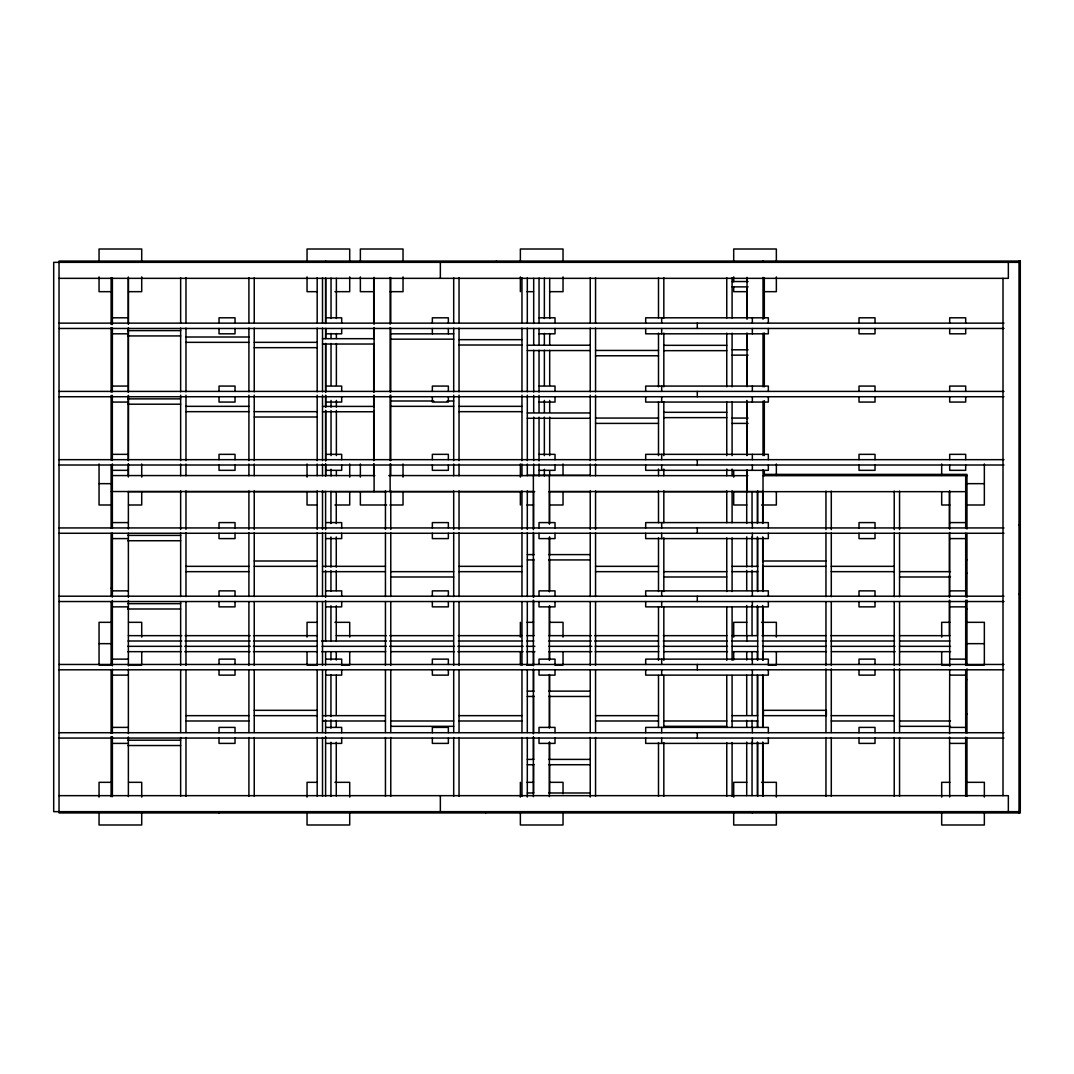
<?xml version="1.0" encoding="UTF-8"?>
<svg xmlns="http://www.w3.org/2000/svg" width="1074" height="1074" viewBox="0 0 1074 1074"><rect width="100%" height="100%" fill="white"/><g stroke="black" fill="none" stroke-linecap="round" stroke-linejoin="round"><path stroke-width="1.5" d="M1019.025 262.338L53.7 262.338L53.7 811.662L1019.011 811.662M59.03 278.341L1008.338 278.341L1008.338 262.338M732.092 281.536L748.095 281.536M732.092 286.879L748.095 286.879M110.528 291.672L99.05 291.672L99.05 276.904M128.585 291.672L141.714 291.672L141.714 276.904M316.884 291.672L307.043 291.672L307.043 276.904M334.94 291.672L349.708 291.672L349.708 276.904M373.497 291.672L360.367 291.672L360.367 276.904M389.916 291.672L403.032 291.672L403.032 276.904M526.931 291.672L533.496 291.672M549.901 291.672L563.031 291.672L563.031 276.904M746.819 291.672L733.69 291.672L733.69 286.745M764.876 291.672L776.354 291.672L776.354 276.904M112.367 317.81L128.37 317.81M325.69 317.81L341.693 317.81L341.693 323.14M539.014 317.81L555.016 317.81L555.016 323.14M59.03 323.14L1003.962 323.14M59.03 328.469L1003.962 328.469M127.645 330.604L180.647 330.604M112.367 333.813L128.37 333.813M325.69 333.813L341.693 333.813L341.693 328.469M390.775 333.839L453.698 333.839M539.014 333.813L555.016 333.813L555.016 328.469M127.645 335.934L180.647 335.934M185.977 337.008L248.913 337.008M322.509 338.686L373.846 338.686M390.775 339.169L453.698 339.169M459.041 339.666L521.964 339.666M185.977 342.338L248.913 342.338M254.243 342.338L317.179 342.338M322.509 344.029L373.846 344.029M459.041 345.009L521.964 345.009M527.307 345.224L590.23 345.224M663.826 345.331L726.762 345.331M254.243 347.667L317.179 347.667M732.092 349.802L748.095 349.802M595.56 350.446L658.496 350.446M527.307 350.554L590.23 350.554M663.826 350.661L726.762 350.661M732.092 355.145L748.095 355.145M595.56 355.776L658.496 355.776M112.367 386.076L128.37 386.076M325.69 386.076L341.693 386.076L341.693 391.406M539.014 386.076L555.016 386.076L555.016 391.406M59.03 391.406L1003.962 391.406M59.03 396.736L1003.962 396.736M127.645 398.87L180.647 398.87M390.775 401.005L433.829 401.005M447.079 401.005L453.698 401.005M112.367 402.065L128.37 402.065M325.69 402.065L341.693 402.065L341.693 396.736M539.014 402.065L555.016 402.065L555.016 396.736M127.645 404.2L180.647 404.2M185.977 406.334L248.913 406.334M390.775 406.334L453.698 406.334M459.041 406.334L521.964 406.334M322.509 406.415L373.846 406.415M185.977 411.664L248.913 411.664M254.243 411.664L317.179 411.664M322.509 411.758L373.846 411.758M459.041 411.664L521.964 411.664M663.826 412.309L726.762 412.309M527.307 412.953L590.23 412.953M254.243 417.007L317.179 417.007M663.826 417.638L726.762 417.638M595.56 418.068L658.496 418.068M732.092 418.068L748.095 418.068M527.307 418.283L590.23 418.283M595.56 423.398L658.496 423.398M732.092 423.398L748.095 423.398M112.367 454.342L128.37 454.342M325.69 454.342L341.693 454.342L341.693 459.672M539.014 454.342L555.016 454.342L555.016 459.672M59.03 459.672L1003.962 459.672M59.03 465.002L1003.962 465.002M112.367 470.331L128.37 470.331M325.69 470.331L341.693 470.331L341.693 465.002M539.014 470.331L555.016 470.331L555.016 465.002M764.312 474.386L966.962 474.386L966.962 528.999M527.307 475.245L590.23 475.245M112.34 475.567L374.813 475.567M388.788 475.567L747.893 475.675M763.023 475.675L966.962 475.675M99.05 483.662L110.528 483.662M966.305 483.662L984.348 483.662M111.105 491.53L534.704 491.556M549.176 491.556L763.023 491.556M128.075 491.664L181.64 491.664M184.983 491.664L250.269 491.664M253.612 491.664L317.233 491.664M321.596 491.664L325.597 491.664M330.94 491.664L386.291 491.664M389.647 491.664L453.376 491.664M458.41 491.664L522.152 491.664M527.186 491.664L533.926 491.664M548.827 491.664L591.183 491.664M596.204 491.664L658.201 491.664M663.235 491.664L726.91 491.664M731.931 491.664L965.687 491.664M110.528 504.995L99.05 504.995L99.05 463.981M128.585 504.995L141.714 504.995L141.714 491.879M316.884 504.995L307.043 504.995L307.043 491.879M334.94 504.995L349.708 504.995L349.708 491.879M386.627 504.995L360.367 504.995L360.367 491.879M389.916 504.995L403.032 504.995L403.032 491.879M526.931 504.995L533.496 504.995M549.901 504.995L563.031 504.995L563.031 491.879M746.819 504.995L733.69 504.995L733.69 491.879M761.587 504.995L776.354 504.995L776.354 491.879M949.899 504.995L941.683 504.995L941.683 491.879M966.305 504.995L984.348 504.995L984.348 463.981M112.367 522.595L128.37 522.595M325.69 522.595L341.693 522.595L341.693 527.938M949.684 522.595L965.687 522.595M1019.025 525.052L1020.3 525.052M59.03 527.938L1003.962 527.938M59.03 533.268L1003.962 533.268M127.645 535.402L180.647 535.402M112.367 538.598L128.37 538.598M325.69 538.598L341.693 538.598L341.693 533.268M949.684 538.598L965.687 538.598M127.645 540.732L180.647 540.732M527.307 554.6L533.926 554.6M548.827 554.6L590.23 554.6M965.687 559.769L966.962 559.769M527.307 559.93L533.926 559.93M548.827 559.93L590.23 559.93M254.243 561.004L317.179 561.004M763.023 561.004L825.96 561.004M185.977 566.334L248.913 566.334M254.243 566.334L317.179 566.334M322.509 566.334L385.445 566.334M459.041 566.334L521.964 566.334M595.56 566.334L658.496 566.334M732.092 566.334L757.694 566.334M763.023 566.334L825.96 566.334M831.289 566.334L894.226 566.334M185.977 571.663L248.913 571.663M322.509 571.663L385.445 571.663M390.775 571.663L453.698 571.663M459.041 571.663L521.964 571.663M595.56 571.663L658.496 571.663M663.826 571.663L726.762 571.663M732.092 571.663L757.694 571.663M831.289 571.663L894.226 571.663M899.556 571.663L950.49 571.663M965.687 573.261L966.962 573.261M390.775 576.993L453.698 576.993M663.826 576.993L726.762 576.993M899.556 576.993L950.49 576.993M111.105 588.203L112.381 588.176M112.367 590.861L128.37 590.861M325.69 590.861L341.693 590.861L341.693 596.204M949.684 590.861L965.687 590.861M1019.011 594.284L1020.3 594.284M59.03 596.204L1003.962 596.204M59.03 601.534L1003.962 601.534M127.645 603.669L180.647 603.669M112.367 606.864L128.37 606.864M325.69 606.864L341.693 606.864L341.693 601.534M949.684 606.864L965.687 606.864M127.645 608.998L180.647 608.998M965.687 608.998L966.962 608.998M110.528 622.329L99.05 622.329L99.05 664.994L110.528 664.994M128.585 622.329L141.714 622.329L141.714 637.097M316.884 622.329L307.043 622.329L307.043 637.097M334.94 622.329L349.708 622.329L349.708 637.097M526.931 622.329L533.496 622.329M549.901 622.329L563.031 622.329L563.031 637.097M746.819 622.329L733.69 622.329L733.69 637.097M761.587 622.329L776.354 622.329L776.354 637.097M949.899 622.329L941.683 622.329L941.683 637.097M966.305 622.329L984.348 622.329L984.348 664.994L966.305 664.994M128.383 635.66L181.775 635.66M185.117 635.66L250.188 635.66M253.518 635.66L317.179 635.66M336.269 635.66L386.439 635.66M389.781 635.66L453.322 635.66M458.343 635.66L521.883 635.66M526.904 635.66L533.926 635.66M548.827 635.66L591.398 635.66M594.741 635.66L658.295 635.66M663.302 635.66L726.856 635.66M731.877 635.66L757.371 635.66L757.371 605.521M762.016 635.66L825.852 635.66M830.793 635.66L894.535 635.66M899.556 635.66L949.886 635.66M128.075 641.003L181.775 641.003M184.983 641.003L250.269 641.003M253.518 641.003L317.233 641.003M321.596 641.003L386.439 641.003M389.647 641.003L453.376 641.003M458.343 641.003L522.152 641.003M526.904 641.003L533.926 641.003M548.827 641.003L591.398 641.003M594.741 641.003L658.496 641.003M663.302 641.003L727.098 641.003M731.877 641.003L757.694 641.003M762.298 641.003L825.946 641.003M830.981 641.003L894.615 641.003M899.65 641.003L949.886 641.003M99.05 643.662L110.528 643.662M966.305 643.662L984.348 643.662M127.645 646.333L181.64 646.333M184.728 646.333L250.269 646.333M253.41 646.333L317.233 646.333M322.106 646.333L386.291 646.333M389.647 646.333L454.463 646.333M457.806 646.333L523.145 646.333M526.502 646.333L534.879 646.333M548.827 646.333L591.841 646.333M595.184 646.333L658.845 646.333M663.356 646.333L727.541 646.333M732.092 646.333L757.694 646.333M762.715 646.333L826.322 646.333M831.289 646.333L894.964 646.333M899.556 646.333L950.49 646.333M127.645 651.663L181.372 651.663M184.728 651.663L250.067 651.663M253.41 651.663L317.085 651.663M321.596 651.663L385.767 651.663M390.775 651.663L454.463 651.663M457.806 651.663L523.145 651.663M526.502 651.663L534.879 651.663M548.827 651.663L591.841 651.663M595.184 651.663L658.845 651.663M663.826 651.663L727.541 651.663M732.562 651.663L757.694 651.663M826.47 651.663L762.728 651.663L762.701 660.04M831.504 651.663L895.233 651.663M899.556 651.663L950.597 651.663M112.367 659.127L128.37 659.127M325.69 659.127L341.693 659.127L341.693 664.457M949.684 659.127L965.687 659.127M59.03 664.457L1003.962 664.457M128.585 664.994L141.714 664.994L141.714 651.864M316.884 664.994L307.043 664.994L307.043 651.864M341.505 664.994L349.708 664.994L349.708 651.864M526.931 664.994L533.496 664.994M554.828 664.994L563.031 664.994L563.031 651.864M768.152 664.994L776.354 664.994L776.354 651.864M949.899 664.994L941.683 664.994L941.683 651.864M59.03 669.8L1003.962 669.8M112.367 675.13L128.37 675.13M325.69 675.13L341.693 675.13L341.693 669.8M949.684 675.13L965.687 675.13M965.687 679.614L966.962 679.614M527.307 691.132L533.926 691.132M548.827 691.132L590.23 691.132M527.307 696.462L533.926 696.462M548.827 696.462L590.23 696.462M254.243 710.33L317.179 710.33M965.687 714.062L966.962 714.062M185.977 715.66L248.913 715.66M254.243 715.66L317.179 715.66M322.509 715.66L385.445 715.66M459.041 715.66L521.964 715.66M595.56 715.66L658.496 715.66M732.092 715.66L757.694 715.66M831.289 715.66L894.226 715.66M185.977 720.99L248.913 720.99M322.509 720.99L385.445 720.99M390.775 720.99L453.698 720.99M459.041 720.99L521.964 720.99M595.56 720.99L658.496 720.99M663.826 720.99L726.762 720.99M732.092 720.99L757.694 720.99M831.289 720.99L894.226 720.99M899.556 720.99L950.49 720.99M390.775 726.333L453.698 726.333M663.826 726.333L726.762 726.333M899.556 726.333L950.49 726.333M112.367 727.393L128.37 727.393M325.69 727.393L341.693 727.393L341.693 732.723M949.684 727.393L965.687 727.393M59.03 732.723L1003.962 732.723M59.03 738.066L1003.962 738.066M127.645 740.187L180.647 740.187M112.367 743.396L128.37 743.396M325.69 743.396L341.693 743.396L341.693 738.066M949.684 743.396L965.687 743.396M127.645 745.531L180.647 745.531M527.307 759.399L533.926 759.399M548.827 759.399L590.23 759.399M527.307 764.728L533.926 764.728M548.827 764.728L590.23 764.728M110.528 782.328L99.05 782.328L99.05 797.096M128.585 782.328L141.714 782.328L141.714 797.096M316.884 782.328L307.043 782.328L307.043 797.096M334.94 782.328L349.708 782.328L349.708 797.096M526.931 782.328L533.496 782.328M549.901 782.328L563.031 782.328L563.031 793.807M746.819 782.328L733.69 782.328L733.69 797.096M761.587 782.328L776.354 782.328L776.354 797.096M949.899 782.328L941.683 782.328L941.683 797.096M966.305 782.328L984.348 782.328L984.348 797.096M527.307 792.988L533.926 792.988M548.827 792.988L590.23 792.988M59.03 795.659L1008.338 795.659L1008.338 811.662M1019.025 261.063L1019.011 812.937M1003.009 278.341L1003.009 795.659M984.348 811.863L984.348 824.993L941.683 824.993L941.683 811.863M966.962 533.389L966.962 597.332M966.962 600.084L966.962 665.45M966.962 668.807L966.962 732.938M966.962 737.489L966.962 796.277M965.687 323.14L965.687 317.81L949.684 317.81L949.684 323.14M965.687 328.469L965.687 333.813L949.684 333.813L949.684 328.469M965.687 391.406L965.687 386.076L949.684 386.076L949.684 391.406M965.687 396.736L965.687 402.065L949.684 402.065L949.684 396.736M965.687 459.672L965.687 454.342L949.684 454.342L949.684 459.672M965.687 465.002L965.687 470.331L949.684 470.331L949.684 465.002M965.687 475.675L965.687 528.435M965.687 533.268L965.687 596.902M965.687 600.232L965.687 665.397M965.687 669.8L965.687 732.723M965.687 737.194L965.687 796.17M949.684 490.711L949.684 529.16M949.684 532.503L949.684 596.902M949.684 600.232L949.684 666.135M949.684 669.464L949.577 733.703M949.577 737.059L949.684 796.989M949.362 491.664L949.362 528.502M949.362 533.523L949.362 572.039M949.362 575.382L949.362 597.157M949.362 600.5L949.362 635.66M941.683 463.981L941.683 475.46M899.556 491.06L899.556 529.63M899.556 532.986L899.556 596.714M899.556 601.735L899.556 665.464M899.556 668.82L899.556 732.535M899.556 737.569L899.556 796.264M894.226 491.06L894.226 529.63M894.226 532.986L894.226 596.714M894.226 601.735L894.226 665.464M894.226 668.82L894.226 732.535M894.226 737.569L894.226 796.264M875.015 323.14L875.015 317.81L859.012 317.81L859.012 323.14M875.015 328.469L875.015 333.813L859.012 333.813L859.012 328.469M875.015 391.406L875.015 386.076L859.012 386.076L859.012 391.406M875.015 396.736L875.015 402.065L859.012 402.065L859.012 396.736M875.015 459.672L875.015 454.342L859.012 454.342L859.012 459.672M875.015 465.002L875.015 470.331L859.012 470.331L859.012 465.002M875.015 527.938L875.015 522.595L859.012 522.595L859.012 527.938M875.015 533.268L875.015 538.598L859.012 538.598L859.012 533.268M875.015 596.204L875.015 590.861L859.012 590.861L859.012 596.204M875.015 601.534L875.015 606.864L859.012 606.864L859.012 601.534M875.015 664.457L875.015 659.127L859.012 659.127L859.012 664.457M875.015 669.8L875.015 675.13L859.012 675.13L859.012 669.8M875.015 732.723L875.015 727.393L859.012 727.393L859.012 732.723M875.015 738.066L875.015 743.396L859.012 743.396L859.012 738.066M831.289 491.06L831.289 529.63M831.289 532.986L831.289 596.714M831.289 601.735L831.289 665.464M831.289 668.82L831.289 732.535M831.289 737.569L831.289 796.264M825.96 491.06L825.96 529.63M825.96 532.986L825.96 596.714M825.96 601.735L825.96 665.464M825.96 668.82L825.96 732.535M825.96 737.569L825.96 796.264M776.354 262.137L776.354 249.007L733.69 249.007L733.69 262.137M776.354 463.981L776.354 475.46M776.354 811.863L776.354 824.993L733.69 824.993L733.69 811.863M768.34 323.14L768.34 317.81L645.689 317.81L645.689 323.14M768.34 328.469L768.34 333.813L645.689 333.813L645.689 328.469M768.34 391.406L768.34 386.076L645.689 386.076L645.689 391.406M768.34 396.736L768.34 402.065L645.689 402.065L645.689 396.736M768.34 459.672L768.34 454.342L645.689 454.342L645.689 459.672M768.34 465.002L768.34 470.331L645.689 470.331L645.689 465.002M768.34 527.938L768.34 522.595L645.689 522.595L645.689 527.938M768.34 533.268L768.34 538.598L645.689 538.598L645.689 533.268M768.34 596.204L768.34 590.861L645.689 590.861L645.689 596.204M768.34 601.534L768.34 606.864L645.689 606.864L645.689 601.534M768.34 664.457L768.34 659.127L645.689 659.127L645.689 664.457M768.34 669.8L768.34 675.13L645.689 675.13L645.689 669.8M768.34 732.723L768.34 727.393L645.689 727.393L645.689 732.723M768.34 738.066L768.34 743.396L645.689 743.396L645.689 738.066M764.312 277.71L764.312 318.065M764.312 332.967L764.312 386.801M764.312 400.683L764.312 455.551M764.312 470.64L764.312 475.675M763.023 261.063L763.023 262.338M763.023 277.401L763.023 319.233M763.023 333.155L763.023 386.801M763.023 401.206L763.023 455.551M763.023 469.808L763.023 522.743M763.023 537.832L763.023 591.532M763.023 606.635L763.023 660.335M763.023 675.439L763.023 727.46M763.023 742.564L763.023 796.264M762.701 491.664L762.701 523.481M762.701 536.879L762.701 561.997M762.701 565.34L762.701 590.458M762.701 605.521L762.701 635.66M762.701 675.103L762.701 727.004M762.701 742.08L762.701 795.659M757.694 490.858L757.694 522.743M757.694 537.832L757.694 591.532M757.694 606.635L757.694 660.335M757.694 675.439L757.694 727.46M757.694 742.564L757.694 796.264M757.371 491.664L757.371 523.481M757.371 536.879L757.371 567.018M757.371 570.361L757.371 590.458M757.371 651.663L757.371 660.04M757.371 675.103L757.371 715.284M757.371 720.318L757.371 727.004M757.371 742.08L757.371 795.659M752.35 317.81L752.35 323.14M752.35 328.469L752.35 333.813M752.35 386.076L752.35 391.406M752.35 396.736L752.35 402.065M752.35 454.342L752.35 459.672M752.35 465.002L752.35 470.331M752.35 522.595L752.35 527.938M752.35 533.268L752.35 538.598M752.35 590.861L752.35 596.204M752.35 601.534L752.35 606.864M752.35 659.127L752.35 664.457M752.35 669.8L752.35 675.13M752.35 727.393L752.35 732.723M752.35 738.066L752.35 743.396M752.35 811.662L752.35 812.937M752.042 491.664L752.042 523.481M752.042 536.879L752.042 567.018M752.042 570.361L752.042 590.458M752.042 605.521L752.042 635.66M752.042 651.663L752.042 660.04M752.042 675.103L752.042 715.284M752.042 720.318L752.042 727.004M752.042 742.08L752.042 795.659M747.034 277.401L747.034 319.233M747.034 333.007L747.034 386.667M747.034 401.206L747.034 455M747.034 469.808L747.034 491.556M746.806 278.341L746.806 281.683M746.806 286.704L746.806 318.481M746.806 333.531L746.806 350.245M746.806 355.266L746.806 385.365M746.806 400.414L746.806 418.806M746.806 422.163L746.806 455.604M746.806 470.654L747.007 491.556M746.927 635.66L746.927 641.003M746.712 491.664L746.712 523.481M746.712 536.879L746.712 567.018M746.712 570.361L746.712 590.458M746.712 605.521L746.712 635.66M746.712 651.663L746.712 660.04M746.712 675.103L746.712 715.284M746.712 720.318L746.712 727.004M746.712 742.08L746.712 795.659M733.69 276.904L733.69 281.831M733.69 470.546L733.69 477.098M733.69 651.864L733.69 660.067M732.092 277.736L732.092 318.011M732.092 333.115L732.092 386.815M732.092 401.918L732.092 455.618M732.092 469.043L732.092 475.755M732.092 490.858L732.092 522.743M732.092 537.832L732.092 591.532M732.092 606.635L732.092 660.335M732.092 675.439L732.092 727.46M732.092 742.564L732.092 796.264M726.762 277.736L726.762 318.011M726.762 333.115L726.762 386.815M726.762 401.918L726.762 455.618M726.762 469.043L726.762 475.755M726.762 490.858L726.762 522.743M726.762 537.832L726.762 591.532M726.762 606.635L726.762 660.335M726.762 675.439L726.762 727.46M726.762 742.564L726.762 796.264M697.294 323.14L697.294 328.469M697.294 391.406L697.294 396.736M697.294 459.672L697.294 465.002M697.294 527.938L697.294 533.268M697.294 596.204L697.294 601.534M697.294 664.457L697.294 669.8M697.294 732.723L697.294 738.066M663.826 277.736L663.826 318.011M663.826 333.115L663.826 386.815M663.826 401.918L663.826 455.618M663.826 469.043L663.826 475.755M663.826 490.858L663.826 522.743M663.826 537.832L663.826 591.532M663.826 606.635L663.826 660.335M663.826 675.439L663.826 727.46M663.826 742.564L663.826 796.264M661.678 317.81L661.678 323.14M661.678 328.469L661.678 333.813M661.678 386.076L661.678 391.406M661.678 396.736L661.678 402.065M661.678 454.342L661.678 459.672M661.678 465.002L661.678 470.331M661.678 522.595L661.678 527.938M661.678 533.268L661.678 538.598M661.678 590.861L661.678 596.204M661.678 601.534L661.678 606.864M661.678 659.127L661.678 664.457M661.678 669.8L661.678 675.13M661.678 727.393L661.678 732.723M661.678 738.066L661.678 743.396M658.496 277.736L658.496 318.011M658.496 333.115L658.496 386.815M658.496 401.918L658.496 455.618M658.496 469.043L658.496 475.755M658.496 490.858L658.496 522.743M658.496 537.832L658.496 591.532M658.496 606.635L658.496 660.335M658.496 675.439L658.496 727.46M658.496 742.564L658.496 796.264M595.56 277.736L595.56 323.046M595.56 328.08L595.56 391.849M595.56 395.205L595.56 460.652M595.56 464.008L595.56 475.755M595.56 490.858L595.56 529.455M595.56 532.811L595.56 596.567M595.56 601.601L595.56 665.37M595.56 670.404L595.56 732.495M595.56 737.529L595.56 796.264M590.23 277.736L590.23 323.046M590.23 328.08L590.23 391.849M590.23 395.205L590.23 460.652M590.23 464.008L590.23 475.755M590.23 490.858L590.23 529.455M590.23 532.811L590.23 596.567M590.23 601.601L590.23 665.37M590.23 670.404L590.23 732.495M590.23 737.529L590.23 796.989M563.031 262.137L563.031 249.007L520.366 249.007L520.366 262.137M563.031 463.981L563.031 475.46M563.031 811.863L563.031 824.993L520.366 824.993L520.366 811.863M555.016 527.938L555.016 522.595L539.014 522.595L539.014 527.938M555.016 533.268L555.016 538.598L539.014 538.598L539.014 533.268M555.016 596.204L555.016 590.861L539.014 590.861L539.014 596.204M555.016 601.534L555.016 606.864L539.014 606.864L539.014 601.534M555.016 664.457L555.016 659.127L539.014 659.127L539.014 664.457M555.016 669.8L555.016 675.13L539.014 675.13L539.014 669.8M555.016 732.723L555.016 727.393L539.014 727.393L539.014 732.723M555.016 738.066L555.016 743.396L539.014 743.396L539.014 738.066M549.687 278.341L549.687 318.481M549.687 333.531L549.687 345.237M549.687 350.245L549.687 385.365M549.687 400.414L549.687 412.121M549.687 417.142L549.687 455.604M549.687 470.654L549.687 475.675M549.593 491.664L549.593 523.548M549.593 536.973L549.593 555.433M549.593 558.789L549.593 590.66M549.593 605.763L549.593 635.969M549.593 651.663L549.593 660.054M549.593 675.157L549.593 691.938M549.593 695.294L549.593 727.165M549.593 742.268L549.593 759.049M549.593 764.084L549.593 792.599M549.364 475.567L549.378 524.058M549.378 537.43L549.378 591.814M549.378 605.991L549.378 660.322M549.378 674.539L549.378 728.051M549.378 742.188L549.378 796.613M544.37 278.045L544.357 318.481M544.37 333.396L544.357 345.237M544.37 350.164L544.37 385.391M544.357 400.414L544.37 412.228M544.357 417.142L544.357 455.604M544.37 469.257L544.37 475.97M539.041 278.045L539.041 323.489M539.041 328.362L539.041 345.237M539.041 350.164L539.041 392.104M539.041 395.393L539.041 412.228M539.041 417.142L539.041 460.867M539.041 463.968L539.041 475.97M533.697 278.341L533.697 323.489M533.697 328.51L533.697 345.237M533.697 350.245L533.697 392.05M533.697 395.393L533.697 412.121M533.697 417.142L533.697 460.612M533.697 463.968L533.697 475.675M533.59 491.664L533.59 528.583M533.59 533.617L533.59 555.433M533.59 558.789L533.59 597.372M533.59 600.728L533.59 635.969M533.59 651.663L533.59 665.088M533.59 670.122L533.59 691.938M533.59 695.294L533.59 732.199M533.59 737.234L533.59 759.049M533.59 764.084L533.59 792.599M533.375 475.567L533.375 529.683M533.375 532.409L533.375 597.225M533.375 600.165L533.375 665.732M533.375 669.075L533.375 733.837M533.375 736.858L533.375 796.613M527.307 277.736L527.307 323.046M527.307 328.08L527.307 391.849M527.307 395.205L527.307 460.652M527.307 464.008L527.307 475.755M527.307 490.858L527.307 529.455M527.307 532.811L527.307 596.567M527.307 601.601L527.307 665.37M527.307 670.404L527.307 732.495M527.307 737.529L527.307 796.989M521.964 277.736L521.964 323.046M521.964 328.08L521.964 391.849M521.964 395.205L521.964 460.652M521.964 464.008L521.964 475.755M521.964 490.858L521.964 529.455M521.964 532.811L521.964 596.567M521.964 601.601L521.964 665.37M521.964 670.404L521.964 732.495M521.964 737.529L521.964 796.264M520.366 276.904L520.366 291.672M520.366 463.981L520.366 477.098M520.366 491.879L520.366 504.995M520.366 622.329L520.366 637.097M520.366 651.864L520.366 664.994M520.366 782.328L520.366 797.096M496.363 261.063L496.363 262.338M485.69 811.662L485.69 812.937M459.041 277.736L459.041 323.046M459.041 328.08L459.041 391.849M459.041 395.205L459.041 460.652M459.041 464.008L459.041 475.755M459.041 490.858L459.041 529.455M459.041 532.811L459.041 596.567M459.041 601.601L459.041 665.37M459.041 670.404L459.041 732.495M459.041 737.529L459.041 796.264M453.698 277.736L453.698 323.046M453.698 328.08L453.698 391.849M453.698 395.205L453.698 460.652M453.698 464.008L453.698 475.755M453.698 490.858L453.698 529.455M453.698 532.811L453.698 596.567M453.698 601.601L453.698 665.37M453.698 670.404L453.698 732.495M453.698 737.529L453.698 796.264M448.355 323.14L448.355 317.81L432.352 317.81L432.352 323.14M448.355 328.469L448.355 333.813M448.355 391.406L448.355 386.076L432.352 386.076L432.352 391.406M448.355 396.736L448.355 402.065L432.352 402.065L432.352 396.736M448.355 459.672L448.355 454.342L432.352 454.342L432.352 459.672M448.355 465.002L448.355 470.331L432.352 470.331L432.352 465.002M448.355 527.938L448.355 522.595L432.352 522.595L432.352 527.938M448.355 533.268L448.355 538.598L432.352 538.598L432.352 533.268M448.355 596.204L448.355 590.861L432.352 590.861L432.352 596.204M448.355 601.534L448.355 606.864L432.352 606.864L432.352 601.534M448.355 664.457L448.355 659.127L432.352 659.127L432.352 664.457M448.355 669.8L448.355 675.13L432.352 675.13L432.352 669.8M448.355 732.723L448.355 727.393L432.352 727.393L432.352 732.723M448.355 738.066L448.355 743.396L432.352 743.396L432.352 738.066M440.353 262.338L440.353 278.341M440.353 795.659L440.353 811.662M432.352 328.469L432.352 333.813M403.032 262.137L403.032 249.007L360.367 249.007L360.367 262.137M403.032 463.981L403.032 477.098M390.775 277.736L390.775 323.046M390.775 328.08L390.775 391.849M390.775 395.205L390.775 460.652M390.775 464.008L390.775 475.755M390.775 490.858L390.775 529.455M390.775 532.811L390.775 596.567M390.775 601.601L390.775 665.37M390.775 670.404L390.775 732.495M390.775 737.529L390.775 796.264M390.117 277.401L390.117 324.254M390.117 327.597L390.104 391.997M390.104 395.339L390.104 460.518M390.104 463.861L390.131 491.556M385.445 490.858L385.445 529.455M385.445 532.811L385.445 596.567M385.445 601.601L385.445 665.37M385.445 670.404L385.445 732.495M385.445 737.529L385.445 796.264M374.114 277.401L374.114 324.254M374.114 327.597L374.101 391.997M374.101 395.339L374.101 460.518M374.101 463.861L374.101 491.556M373.712 278.341L373.712 323.489M373.712 328.51L373.712 338.538M373.712 343.559L373.712 392.05M373.712 395.393L373.712 407.1M373.712 410.456L373.712 460.612M373.712 463.968L373.712 475.675M360.367 463.981L360.367 477.098M349.708 262.137L349.708 249.007L307.043 249.007L307.043 262.137M349.708 463.981L349.708 477.098M349.708 811.863L349.708 824.993L307.043 824.993L307.043 811.863M336.377 278.341L336.377 318.481M336.377 333.531L336.377 338.538M336.377 343.559L336.377 385.365M336.377 400.414L336.377 407.1M336.377 410.456L336.377 455.604M336.377 470.654L336.377 475.675M336.269 491.664L336.269 523.548M336.269 536.973L336.269 567.166M336.269 570.522L336.269 590.66M336.269 605.763L336.269 641.003M336.269 651.663L336.269 660.054M336.269 675.157L336.269 715.418M336.269 720.453L336.269 727.165M336.269 742.268L336.269 795.955M331.034 278.045L331.034 318.481M331.034 333.396L331.034 338.538M331.034 343.452L331.034 385.391M331.034 400.414L331.034 407.194M331.034 410.456L331.034 455.604M331.034 469.257L331.034 475.97M330.94 491.328L330.94 523.548M330.94 536.973L330.94 567.166M330.94 570.522L330.94 591.331M330.94 605.763L330.94 641.326M330.94 651.663L330.94 660.054M330.94 674.942L330.94 716.519M330.94 719.849L330.94 728.159M330.94 742.268L330.94 796.344M325.704 278.045L325.704 323.328M325.704 338.431L325.704 328.362L325.597 338.538M325.704 343.452L325.704 392.104M325.704 395.46L325.704 407.194M325.704 410.55L325.704 460.867M325.704 464.223L325.704 475.97M325.69 261.063L325.69 262.338M325.597 278.341L325.597 323.489M325.597 343.559L325.597 392.05M325.597 395.393L325.597 407.1M325.597 410.456L325.597 460.612M325.597 463.968L325.597 475.675M325.597 491.328L325.597 529.67M325.597 532.999L325.597 567.166M325.597 570.522L325.597 597.372M325.597 600.728L325.597 641.326M325.597 651.663L325.597 665.088M325.69 669.8L325.597 716.519M325.597 719.849L325.597 733.153M325.597 736.482L325.597 796.344M322.509 277.736L322.509 323.046M322.509 328.08L322.509 391.849M322.509 395.205L322.509 460.652M322.509 464.008L322.509 475.755M322.509 490.858L322.509 529.455M322.509 532.811L322.509 596.567M322.509 601.601L322.509 665.37M322.509 670.404L322.509 732.495M322.509 737.529L322.509 796.264M317.179 277.736L317.179 323.046M317.179 328.08L317.179 391.849M317.179 395.205L317.179 460.652M317.179 464.008L317.179 475.755M317.179 490.858L317.179 529.455M317.179 532.811L317.179 596.567M317.179 601.601L317.179 665.37M317.179 670.404L317.179 732.495M317.179 737.529L317.179 796.264M307.043 463.981L307.043 477.098M254.243 277.736L254.243 323.046M254.243 328.08L254.243 391.849M254.243 395.205L254.243 460.652M254.243 464.008L254.243 475.755M254.243 490.858L254.243 529.455M254.243 532.811L254.243 596.567M254.243 601.601L254.243 665.37M254.243 670.404L254.243 732.495M254.243 737.529L254.243 796.264M248.913 277.736L248.913 323.046M248.913 328.08L248.913 391.849M248.913 395.205L248.913 460.652M248.913 464.008L248.913 475.755M248.913 490.858L248.913 529.455M248.913 532.811L248.913 596.567M248.913 601.601L248.913 665.37M248.913 670.404L248.913 732.495M248.913 737.529L248.913 796.264M235.031 323.14L235.031 317.81L219.029 317.81L219.029 323.14M235.031 328.469L235.031 333.813L219.029 333.813L219.029 328.469M235.031 391.406L235.031 386.076L219.029 386.076L219.029 391.406M235.031 396.736L235.031 402.065L219.029 402.065L219.029 396.736M235.031 459.672L235.031 454.342L219.029 454.342L219.029 459.672M235.031 465.002L235.031 470.331L219.029 470.331L219.029 465.002M235.031 527.938L235.031 522.595L219.029 522.595L219.029 527.938M235.031 533.268L235.031 538.598L219.029 538.598L219.029 533.268M235.031 596.204L235.031 590.861L219.029 590.861L219.029 596.204M235.031 601.534L235.031 606.864L219.029 606.864L219.029 601.534M235.031 664.457L235.031 659.127L219.029 659.127L219.029 664.457M235.031 669.8L235.031 675.13L219.029 675.13L219.029 669.8M235.031 732.723L235.031 727.393L219.029 727.393L219.029 732.723M235.031 738.066L235.031 743.396L219.029 743.396L219.029 738.066M219.029 811.662L219.029 812.937M185.977 277.736L185.977 323.046M185.977 328.08L185.977 391.849M185.977 395.205L185.977 460.652M185.977 464.008L185.977 475.755M185.977 490.858L185.977 529.455M185.977 532.811L185.977 596.567M185.977 601.601L185.977 665.37M185.977 670.404L185.977 732.495M185.977 737.529L185.977 796.264M180.647 277.736L180.647 323.046M180.647 328.08L180.647 391.849M180.647 395.205L180.647 460.652M180.647 464.008L180.647 475.755M180.647 490.858L180.647 529.455M180.647 532.811L180.647 596.567M180.647 601.601L180.647 665.37M180.647 670.404L180.647 732.495M180.647 737.529L180.647 796.264M141.714 262.137L141.714 249.007L99.05 249.007L99.05 262.137M141.714 463.981L141.714 477.098M141.714 811.863L141.714 824.993L99.05 824.993L99.05 811.863M128.37 277.011L128.37 324.388M128.37 327.745L128.37 392.292M128.383 460.612L128.383 395.393L128.343 460.518M128.383 463.968L128.37 477.004M128.37 491.556L128.37 528.999M128.37 533.268L128.383 597.372M128.37 600.5L128.37 665.853M128.37 669.209L128.37 733.609M128.37 736.965L128.37 796.572M128.343 278.341L128.343 323.462M128.343 328.483L128.343 391.997M128.343 463.861L128.343 475.567M112.381 277.83L112.381 324.59M112.381 327.919L112.34 391.997M112.34 395.339L112.34 460.518M112.34 463.861L112.367 528.435M112.381 533.187L112.367 597.144M112.367 600.5L112.367 665.853M112.367 669.209L112.381 733.287M112.381 736.616L112.381 796.653M111.105 277.777L111.105 324.59M111.105 327.651L111.105 392.091M111.105 395.38L111.105 460.021M111.105 464.827L111.105 528.193M111.105 533.187L111.105 596.54M111.105 601.534L111.105 664.913M111.105 669.908L111.105 733.287M111.105 736.616L111.105 796.653M1020.3 261.063L59.03 261.063L59.03 812.937L1020.287 812.937L1020.3 261.063M826.376 710.33L763.439 710.33L763.439 715.66L826.376 715.66L826.376 710.33"/></g></svg>
